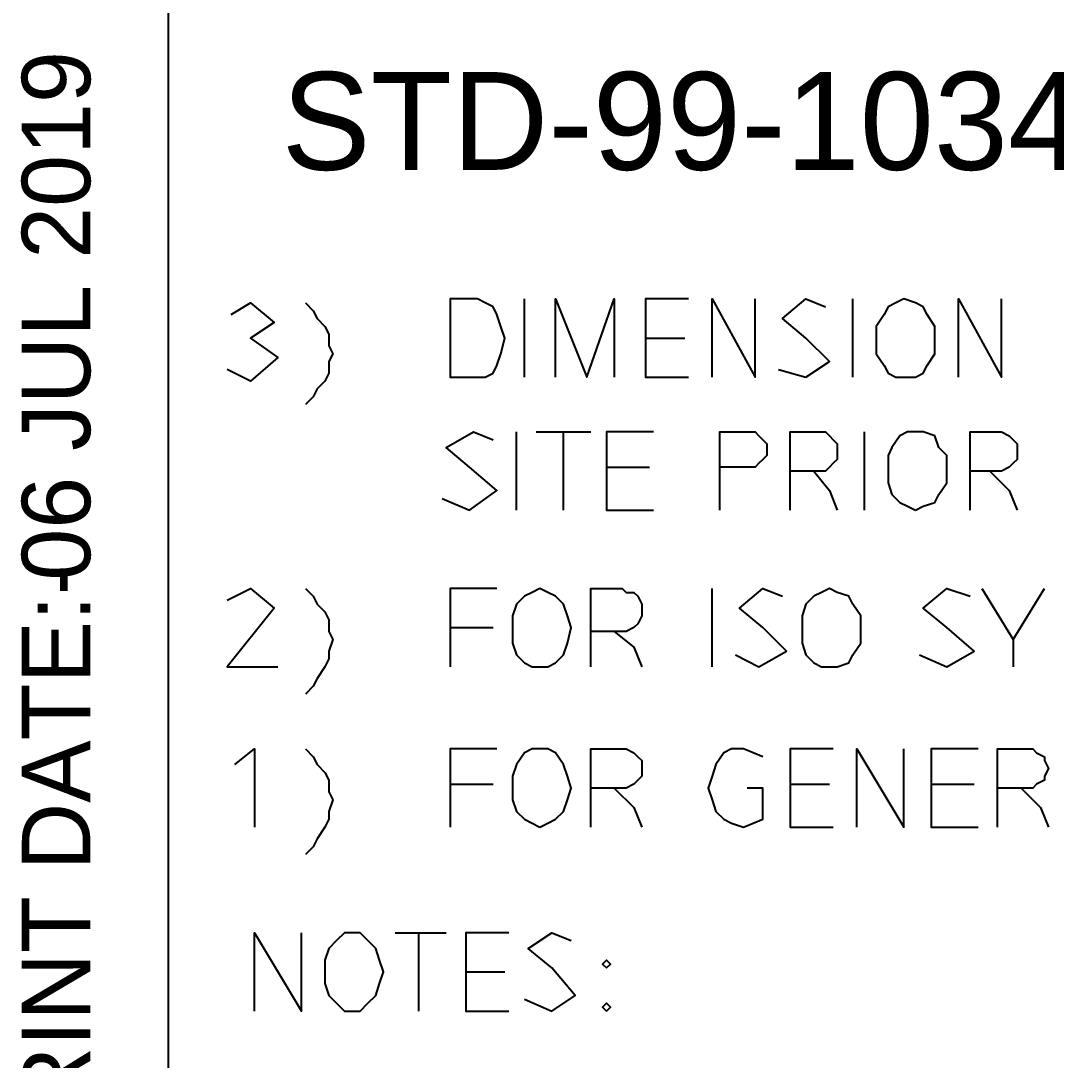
# Model space of a CAD drawing. Extents: x 0 to 420, y 0 to 297.
# Drawn here: x 16.22 to 42.7, y 27.74 to 54.31 of the extents above; entities that cross this region are included whole.
import ezdxf

# ---------------------------------------------------------------- set-up
doc = ezdxf.new("R2010")
doc.units = 0
doc.styles.add('HTX1', font='O8116901', dxfattribs={"width": 1.02})

msp = doc.modelspace()

# ---------------------------------------------------------------- linework, layer by layer
at = {"layer": 'GT_1', "flags": 128}
for points in [[(20, 7), (20, 277.2)], [(21.6, 46.8), (22.1, 47.1), (22.7, 46.6), (22.1, 46.2), (22.8, 45.7), (22.1, 45.1), (21.5, 45.4)], [(23.5, 47.1), (23.7, 46.9), (23.8, 46.7), (24, 46.5), (24.1, 46.3), (24.1, 46), (24.2, 45.8), (24.1, 45.6), (24.1, 45.3), (24, 45.1), (23.8, 44.9), (23.7, 44.7), (23.5, 44.5)], [(27.9, 45.2), (28.1, 45.2), (28.3, 45.3), (28.4, 45.5), (28.5, 45.8), (28.6, 46.2), (28.5, 46.5), (28.4, 46.8), (28.3, 47), (28.1, 47.1), (27.9, 47.2), (27.2, 47.2), (27.2, 45.2), (27.9, 45.2)], [(29.1, 45.2), (29.1, 47.2)], [(29.9, 45.2), (29.9, 47.2), (30.7, 45.2), (31.4, 47.2), (31.4, 45.2)], [(33.3, 47.2), (32.2, 47.2), (32.2, 45.2), (33.3, 45.2)], [(33.9, 45.2), (33.9, 47.2), (35, 45.2), (35, 47.2)], [(35.6, 45.4), (36.3, 45.2), (36.9, 45.6), (36.3, 46.2), (35.7, 46.7), (36.3, 47.2), (36.8, 47)], [(37.5, 45.2), (37.5, 47.2)], [(38.8, 45.2), (39.1, 45.2), (39.3, 45.3), (39.4, 45.5), (39.6, 45.8), (39.6, 46.2), (39.6, 46.5), (39.4, 46.8), (39.3, 47), (39.1, 47.1), (38.8, 47.2), (38.6, 47.1), (38.4, 47), (38.3, 46.8), (38.1, 46.5), (38.1, 46.2), (38.1, 45.8), (38.3, 45.5), (38.4, 45.3), (38.6, 45.2), (38.8, 45.2)], [(40.2, 45.2), (40.2, 47.2), (41.3, 45.2), (41.3, 47.2)], [(32.2, 46.2), (33.2, 46.2)], [(27, 42.1), (27.7, 41.8), (28.4, 42.3), (27.7, 42.9), (27.1, 43.4), (27.8, 43.8), (28.3, 43.6)], [(28.9, 41.8), (28.9, 43.8)], [(29.4, 43.8), (30.8, 43.8)], [(30.1, 41.8), (30.1, 43.8)], [(32.4, 43.8), (31.2, 43.8), (31.2, 41.8), (32.4, 41.8)], [(34.1, 41.8), (34.1, 43.8), (34.8, 43.8), (34.9, 43.8), (35, 43.8), (35.1, 43.7), (35.2, 43.6), (35.3, 43.5), (35.3, 43.3), (35.3, 43.2), (35.2, 43.1), (35.1, 43), (35, 42.9), (34.8, 42.9), (34.1, 42.9)], [(35.9, 41.8), (35.9, 43.8), (36.6, 43.8), (36.8, 43.8), (36.9, 43.7), (37, 43.6), (37.1, 43.5), (37.1, 43.3), (37.1, 43.1), (37, 43), (36.9, 42.9), (36.8, 42.8), (36.6, 42.8), (35.9, 42.8)], [(37.8, 41.8), (37.8, 43.8)], [(39.1, 41.8), (39.3, 41.9), (39.6, 42), (39.7, 42.2), (39.9, 42.5), (39.9, 42.8), (39.9, 43.2), (39.7, 43.4), (39.6, 43.7), (39.3, 43.8), (39.1, 43.8), (38.9, 43.8), (38.7, 43.7), (38.5, 43.4), (38.4, 43.2), (38.4, 42.8), (38.4, 42.5), (38.5, 42.2), (38.7, 42), (38.9, 41.9), (39.1, 41.8)], [(40.5, 41.8), (40.5, 43.8), (41.2, 43.8), (41.3, 43.8), (41.5, 43.7), (41.6, 43.6), (41.7, 43.5), (41.7, 43.3), (41.7, 43.1), (41.6, 43), (41.5, 42.9), (41.3, 42.8), (41.2, 42.8), (40.5, 42.8)], [(31.2, 42.9), (32.3, 42.9)], [(36.5, 42.8), (36.9, 42.3), (37.1, 41.8)], [(41, 42.8), (41.5, 42.3), (41.7, 41.8)], [(21.5, 39.5), (22.1, 39.8), (22.7, 39.3), (21.5, 37.8), (22.8, 37.8)], [(23.5, 39.8), (23.7, 39.6), (23.8, 39.4), (24, 39.2), (24.1, 39), (24.1, 38.7), (24.2, 38.5), (24.1, 38.2), (24.1, 38), (24, 37.8), (23.8, 37.5), (23.7, 37.3), (23.5, 37.1)], [(28.4, 39.8), (27.2, 39.8), (27.2, 37.8)], [(29.5, 37.8), (29.7, 37.8), (29.9, 37.9), (30.1, 38.1), (30.2, 38.4), (30.3, 38.8), (30.2, 39.1), (30.1, 39.4), (29.9, 39.6), (29.7, 39.7), (29.5, 39.8), (29.3, 39.7), (29.1, 39.6), (28.9, 39.4), (28.8, 39.1), (28.8, 38.8), (28.8, 38.4), (28.9, 38.1), (29.1, 37.9), (29.3, 37.8), (29.5, 37.8)], [(30.8, 37.8), (30.8, 39.8), (31.5, 39.8), (31.6, 39.8), (31.7, 39.7), (31.9, 39.7), (32, 39.6), (32.1, 39.4), (32.1, 39.2), (32.1, 39.1), (32, 38.9), (31.9, 38.8), (31.7, 38.7), (31.5, 38.7), (30.8, 38.7)], [(33.9, 37.8), (33.9, 39.8)], [(34.5, 38.1), (35.1, 37.8), (35.8, 38.2), (35.2, 38.8), (34.6, 39.3), (35.2, 39.8), (35.7, 39.6)], [(36.9, 37.8), (37.1, 37.8), (37.4, 37.9), (37.5, 38.1), (37.7, 38.4), (37.7, 38.8), (37.7, 39.1), (37.5, 39.4), (37.4, 39.6), (37.1, 39.7), (36.9, 39.8), (36.7, 39.7), (36.5, 39.6), (36.3, 39.4), (36.2, 39.1), (36.2, 38.8), (36.2, 38.4), (36.3, 38.1), (36.5, 37.9), (36.7, 37.8), (36.9, 37.8)], [(39.2, 38.1), (39.9, 37.8), (40.6, 38.2), (39.9, 38.8), (39.3, 39.3), (39.9, 39.8), (40.5, 39.6)], [(40.8, 39.8), (41.6, 38.5), (41.6, 37.8)], [(41.6, 38.5), (42.4, 39.8)], [(27.2, 38.8), (28.3, 38.8)], [(31.4, 38.7), (31.9, 38.3), (32.1, 37.8)], [(21.7, 35.3), (22.2, 35.7), (22.2, 33.7)], [(23.5, 35.7), (23.7, 35.5), (23.8, 35.3), (24, 35.1), (24.1, 34.9), (24.1, 34.6), (24.2, 34.4), (24.1, 34.1), (24.1, 33.9), (24, 33.7), (23.8, 33.4), (23.7, 33.2), (23.5, 33)], [(28.4, 35.7), (27.2, 35.7), (27.2, 33.7)], [(29.5, 33.7), (29.7, 33.8), (29.9, 33.9), (30.1, 34.1), (30.2, 34.4), (30.3, 34.7), (30.2, 35), (30.1, 35.3), (29.9, 35.6), (29.7, 35.7), (29.5, 35.7), (29.3, 35.7), (29.1, 35.6), (28.9, 35.3), (28.8, 35), (28.8, 34.7), (28.8, 34.4), (28.9, 34.1), (29.1, 33.9), (29.3, 33.8), (29.5, 33.7)], [(30.8, 33.7), (30.8, 35.7), (31.5, 35.7), (31.6, 35.7), (31.7, 35.7), (31.9, 35.6), (32, 35.5), (32.1, 35.4), (32.1, 35.2), (32.1, 35), (32, 34.9), (31.9, 34.8), (31.7, 34.7), (31.5, 34.7), (30.8, 34.7)], [(35.2, 35.5), (34.7, 35.7), (34.4, 35.7), (34.2, 35.6), (34, 35.3), (33.9, 35), (33.8, 34.7), (33.9, 34.4), (34, 34.1), (34.2, 33.9), (34.4, 33.8), (34.7, 33.7), (35.2, 33.9), (35.2, 34.7), (34.8, 34.7)], [(37, 35.7), (35.9, 35.7), (35.9, 33.7), (37, 33.7)], [(37.6, 33.7), (37.6, 35.7), (38.8, 33.7), (38.8, 35.7)], [(40.7, 35.7), (39.5, 35.7), (39.5, 33.7), (40.7, 33.7)], [(41.2, 33.7), (41.2, 35.7), (41.9, 35.7), (42.1, 35.7), (42.2, 35.6), (42.4, 35.5), (42.4, 35.4), (42.5, 35.2), (42.4, 35), (42.4, 34.9), (42.2, 34.8), (42.1, 34.7), (41.9, 34.7), (41.2, 34.7)], [(27.2, 34.8), (28.3, 34.8)], [(31.4, 34.7), (31.9, 34.2), (32.1, 33.7)], [(35.9, 34.8), (36.9, 34.8)], [(39.5, 34.8), (40.6, 34.8)], [(41.8, 34.7), (42.3, 34.2), (42.5, 33.7)], [(22.2, 29), (22.2, 31), (23.4, 29), (23.4, 31)], [(24.7, 29), (24.9, 29), (25.1, 29.2), (25.3, 29.4), (25.4, 29.7), (25.5, 30), (25.4, 30.3), (25.3, 30.6), (25.1, 30.8), (24.9, 31), (24.7, 31), (24.5, 31), (24.3, 30.8), (24.1, 30.6), (24, 30.3), (24, 30), (24, 29.7), (24.1, 29.4), (24.3, 29.2), (24.5, 29), (24.7, 29)], [(25.8, 31), (27.1, 31)], [(26.4, 29), (26.4, 31)], [(28.7, 31), (27.6, 31), (27.6, 29), (28.7, 29)], [(29.1, 29.3), (29.8, 29), (30.4, 29.4), (29.8, 30.1), (29.2, 30.6), (29.8, 31), (30.3, 30.8)], [(31.2, 30.1), (31.3, 30.2), (31.2, 30.3), (31.1, 30.2), (31.2, 30.1)], [(27.6, 30), (28.6, 30)], [(31.2, 29), (31.3, 29.1), (31.2, 29.2), (31.1, 29.1), (31.2, 29)]]:
    msp.add_lwpolyline(points, dxfattribs=at)

# ---------------------------------------------------------------- texts
at = {"layer": 'GT_1', "style": 'HTX1', "width": 1.02}
for s, p in [('06 JUL 2019', (18, 40)), ('ISO PRINT DATE:-', (18, 20))]:
    msp.add_text(s, height=1.75, rotation=90, dxfattribs=at).set_placement(p)
msp.add_text('  STD-99-103440-MP-7180-00001-0000', height=2.5, dxfattribs=at).set_placement((21, 50.5))

doc.saveas('drawing.dxf')
